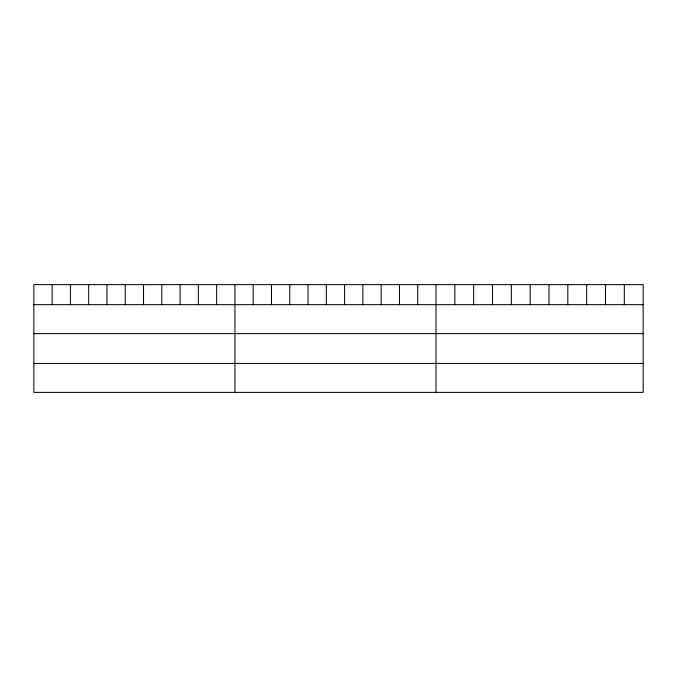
<?xml version="1.0" encoding="UTF-8"?>
<svg xmlns="http://www.w3.org/2000/svg" width="677" height="677" viewBox="0 0 677 677"><rect width="100%" height="100%" fill="white"/><g stroke="black" fill="none" stroke-linecap="round" stroke-linejoin="round"><path stroke-width="1.02" d="M643.15 304.667L643.15 392.381L33.85 392.381L33.85 284.619L643.15 284.619L643.15 304.667L33.85 304.667M33.85 333.617L643.15 333.617M33.85 363.439L643.15 363.439M624.321 284.619L624.321 304.667M605.483 284.619L605.483 304.667M586.654 284.619L586.654 304.667M567.817 284.619L567.817 304.667M548.988 284.619L548.988 304.667M530.15 284.619L530.15 304.667M511.321 284.619L511.321 304.667M492.484 284.619L492.484 304.667M473.655 284.619L473.655 304.667M454.817 284.619L454.817 304.667M435.988 284.619L435.988 392.381M417.709 284.619L417.709 304.667M399.43 284.619L399.43 304.667M381.151 284.619L381.151 304.667M362.872 284.619L362.872 304.667M344.593 284.619L344.593 304.667M326.314 284.619L326.314 304.667M308.035 284.619L308.035 304.667M289.756 284.619L289.756 304.667M271.477 284.619L271.477 304.667M253.198 284.619L253.198 304.667M234.919 284.619L234.919 392.381M216.64 284.619L216.64 304.667M198.361 284.619L198.361 304.667M180.082 284.619L180.082 304.667M161.803 284.619L161.803 304.667M143.524 284.619L143.524 304.667M125.245 284.619L125.245 304.667M106.966 284.619L106.966 304.667M88.687 284.619L88.687 304.667M70.408 284.619L70.408 304.667M52.129 284.619L52.129 304.667"/></g></svg>
